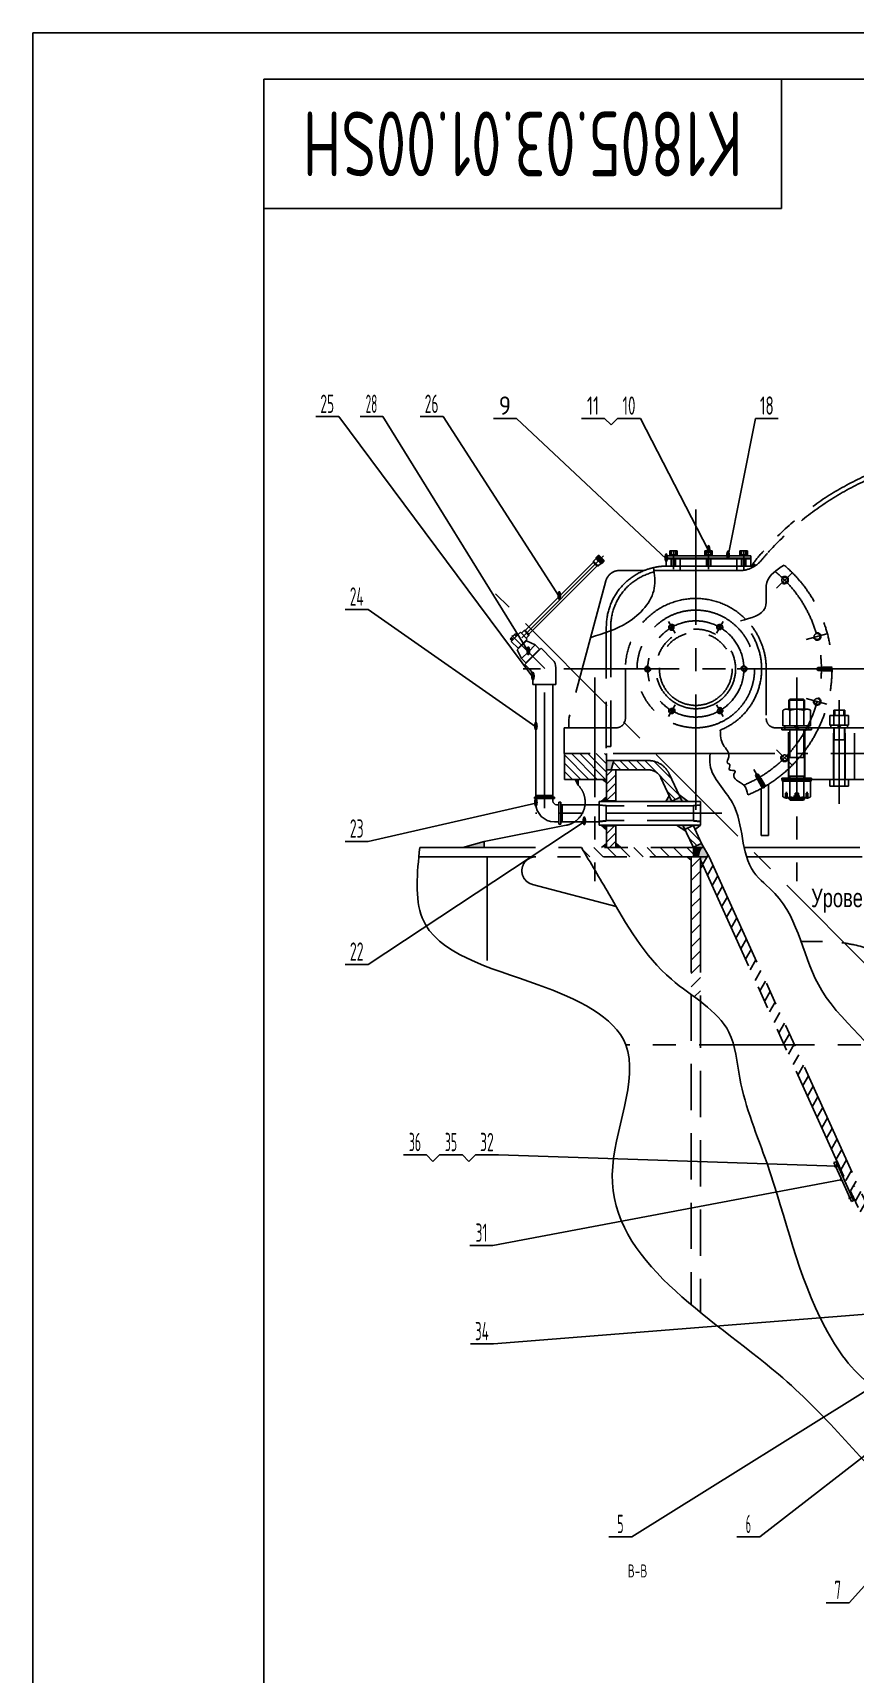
# Model space of a CAD drawing. Header units: millimetres. Extents: x 0 to 10500, y -559 to 7154.
# Drawn here: x 0 to 2224, y 2718 to 7154 of the extents above; entities that cross this region are included whole.
import ezdxf
from ezdxf.enums import TextEntityAlignment as Align

# ---------------------------------------------------------------- set-up
doc = ezdxf.new("R2010")
doc.units = ezdxf.units.MM
doc.header["$LTSCALE"] = 250
for name, pattern in [('F', [0.75, 0.5, -0.25]), ('G', [2, 1.25, -0.25, 0.25, -0.25]), ('K', [2.5, 1.25, -0.25, 0.25, -0.25, 0.25, -0.25])]:
    doc.linetypes.add(name, pattern=pattern)
for name, color, linetype in [('01', 7, 'Continuous'), ('02', 1, 'Continuous'), ('04', 2, 'F'), ('05', 142, 'G'), ('07', 6, 'K'), ('11', 3, 'Continuous')]:
    doc.layers.add(name, color=color, linetype=linetype)
doc.styles.get("Standard").update_dxf_attribs({"font": 'isocp', "width": 0.707, "bigfont": 'intecad.shx'})
pattern_1 = [(135, (-677.097, 1255.555), (-11.22532, -11.22532), [])]

# ---------------------------------------------------------------- blocks, each defined once
blk = doc.blocks.new('*U10')
at = {"layer": '01'}
for p, q in [((-9.2, 3.1), (-9.2, 0)), ((0, 3.1), (-9.2, 3.1)), ((-9.2, 0), (0, 0)), ((0, 0), (-1.8, 3.1)), ((0, 3.1), (1.8, 0)), ((0, 3.1), (9.2, 3.1)), ((9.2, 0), (0, 0)), ((9.2, 3.1), (9.2, 0))]:
    blk.add_line(p, q, dxfattribs=at)
at = {"layer": '05'}
blk.add_line((0, 5.2), (0, -2.1), dxfattribs=at)
blk = doc.blocks.new('*U9')
at = {"layer": '01'}
for p, q in [((-10.8, 0), (-10.8, 10)), ((-10.8, 10), (0, 10)), ((-10.8, 6), (0, 6)), ((0, 10), (0, 0)), ((0, -10), (0, 0)), ((-10.8, 0), (-10.8, -10)), ((-10.8, -6), (0, -6)), ((-10.8, -10), (0, -10))]:
    blk.add_line(p, q, dxfattribs=at)
at = {"layer": '05'}
blk.add_line((-11.9, 0), (1.1, 0), dxfattribs=at)
blk = doc.blocks.new('*U26', base_point=(251.96, 168.31))
at = {"layer": '01'}
for p, q in [((251.96, 168.31), (251.96, 182.31)), ((195.96, 168.31), (251.96, 168.31))]:
    blk.add_line(p, q, dxfattribs=at)
blk = doc.blocks.new('*U27')
at = {"layer": '04'}
blk.add_blockref('*U26', (0, 0), dxfattribs=at)
blk = doc.blocks.new('*U28')
at = {"layer": '01'}
for points in [[(415, 292), (25, 292)], [(25, 292), (25, 5)]]:
    blk.add_lwpolyline(points, dxfattribs=at)
at = {"layer": '02'}
for points in [[(420, 297), (0, 297)], [(0, 297), (0, 0)]]:
    blk.add_lwpolyline(points, dxfattribs=at)

msp = doc.modelspace()

# ---------------------------------------------------------------- hatches: boundary and pattern name
at = {"layer": '01'}
h = msp.add_hatch(color=256, dxfattribs=at)
h.paths.add_polyline_path([(2218.42, 4008.61), (2215.69, 4007.37), (2220.02, 3997.81), (2222.75, 3999.05)])
h.paths.add_polyline_path([(2212.02, 4022.73), (2209.28, 4021.49), (2215.69, 4007.37), (2218.42, 4008.61)])
h.paths.add_polyline_path([(2179.59, 4094.22), (2176.86, 4092.98), (2183.26, 4078.86), (2186, 4080.1)])
h.paths.add_polyline_path([(2176.86, 4092.98), (2179.59, 4094.22), (2175.26, 4103.78), (2172.53, 4102.54)])
at = {"layer": '02'}
h = msp.add_hatch(dxfattribs=at)
h.set_pattern_fill('LINE', color=256, scale=5, angle=135, style=0)
h.set_pattern_definition(pattern_1)
h.paths.add_polyline_path([(1437.78, 5205.83), (1437.78, 5135.83), (1520.28, 5135.83), (1520.28, 5142.9), (1520.28, 5205.83), (1504.18, 5205.83)])
h.paths.add_polyline_path([(1520.28, 5135.83), (1551.78, 5135.83), (1551.78, 5205.83), (1520.28, 5205.83)])
h = msp.add_hatch(dxfattribs=at)
h.set_pattern_fill('LINE', color=256, scale=5, angle=45, style=0)
h.set_pattern_definition([(45, (-677.097, 1255.555), (-11.22532, 11.22532), [])])
h.paths.add_polyline_path([(1551.78, 5078.33), (1576.78, 5078.33), (1576.78, 5161.83), (1551.78, 5161.83)])
h.paths.add_polyline_path([(1576.78, 5010.33), (1551.78, 5010.33), (1551.78, 4951.83), (1576.78, 4951.83)])
h = msp.add_hatch(dxfattribs=at)
h.set_pattern_fill('LINE', color=256, scale=5, angle=135, style=0)
h.set_pattern_definition(pattern_1)
h.paths.add_polyline_path([(1664.57, 5186.83), (1571.48, 5186.83), (1564.78, 5161.83), (1664.57, 5161.83, -0.2914734), (1699.01, 5139.89), (1728.22, 5077.24), (1750.88, 5087.8), (1721.67, 5150.46, 0.2914734)])
h.paths.add_polyline_path([(1786.4, 4952.48), (1809.06, 4963.04), (1786.5, 5011.43), (1763.84, 5000.86)])
h = msp.add_hatch(dxfattribs=at)
h.set_pattern_fill('LINE', color=256, scale=8, angle=135, style=0)
h.set_pattern_definition([(135, (-677.097, 1255.555), (-17.96051, -17.96051), [])])
h.paths.add_polyline_path([(1786.88, 4926.83), (1786.88, 4951.46), (1786.7, 4951.83), (1520.28, 4951.83), (1520.28, 4926.83)])
edge = h.paths.add_edge_path()
edge.add_spline(control_points=[(1483.94, 4951.83), (1488.89, 4943.5), (1493.85, 4935.17), (1498.81, 4926.83)], knot_values=[0, 0, 0, 0, 29.1197255, 29.1197255, 29.1197255, 29.1197255], degree=3, periodic=0)
edge.add_line((1498.81, 4926.83), (1520.28, 4926.83))
edge.add_line((1520.28, 4926.83), (1520.28, 4951.83))
edge.add_line((1520.28, 4951.83), (1483.94, 4951.83))
h = msp.add_hatch(dxfattribs=at)
h.set_pattern_fill('LINE', color=256, scale=8, angle=45, style=0)
h.set_pattern_definition([(45, (-677.097, 1255.555), (-17.96051, 17.96051), [])])
edge = h.paths.add_edge_path()
edge.add_spline(control_points=[(1780.88, 4554.31), (1789.3, 4548.12), (1797.69, 4541.93), (1805.88, 4535.65)], knot_values=[496.8560039, 496.8560039, 496.8560039, 496.8560039, 526.8913243, 526.8913243, 526.8913243, 526.8913243], degree=3, periodic=0)
edge.add_line((1805.88, 4535.65), (1805.88, 4926.83))
edge.add_line((1805.88, 4926.83), (1780.88, 4926.83))
edge.add_line((1780.88, 4926.83), (1780.88, 4554.31))
at = {"layer": '02', "linetype": 'Continuous'}
h = msp.add_hatch(dxfattribs=at)
h.set_pattern_fill('LINE', color=1, scale=8, angle=60, style=0)
h.set_pattern_definition([(60, (-677.097, 1255.555), (-21.99705, 12.7), [])])
h.paths.add_polyline_path([(2254.82, 3988.88), (2059.83, 4418.83), (2032.38, 4418.83), (2232.05, 3978.56, 0.0920644), (2454.84, 3659.36), (2471.59, 3677.95, -0.0917944)])
edge = h.paths.add_edge_path()
edge.add_line((2542.18, 3614.37), (2525.43, 3595.78))
edge.add_arc((3202.88, 4418.83), 1066, 230.54259, 242.54308)
edge.add_spline(control_points=[(2711.37, 3472.91), (2716.25, 3479.56), (2720.73, 3486.67), (2724.78, 3494.11)], knot_values=[2154.8980715, 2154.8980715, 2154.8980715, 2154.8980715, 2178.9295232, 2178.9295232, 2178.9295232, 2178.9295232], degree=3, periodic=0)
edge.add_arc((3202.88, 4418.83), 1041, 230.60397, 242.6601, ccw=False)
h.paths.add_polyline_path([(1829.41, 4926.93), (1815.38, 4951.83), (1806.08, 4951.83), (1799.38, 4926.83), (1805.88, 4926.83), (1805.88, 4894.85), (1813.31, 4901.9), (2032.38, 4418.83), (2059.83, 4418.83)])
at = {"layer": '07', "linetype": 'K'}
for points in [[(1948.17, 5719.59), (1945.09, 5712.33), (1952.88, 5712.33, 0.0094575), (1955.28, 5713.93)], [(1475.28, 5135.83), (1467.07, 5135.83), (1475.28, 5119.83)], [(1551.78, 5089.79), (1536.39, 5076.33), (1551.78, 5076.33)], [(1551.78, 4998.88), (1536.39, 5012.33), (1551.78, 5012.33)], [(1221.28, 4951.83), (1221.28, 4967.83), (1163.16, 4951.83)], [(1806.08, 4951.83), (1786.88, 4951.83), (1786.88, 4926.83), (1799.38, 4926.83)], [(1806.08, 4951.83), (1786.88, 4951.83), (1786.88, 4926.83), (1799.38, 4926.83)]]:
    msp.add_hatch(color=6, dxfattribs=at).paths.add_polyline_path(points)
h = msp.add_hatch(color=6, dxfattribs=at)
h.paths.add_polyline_path([(1551.78, 5186.83), (1551.78, 5161.83), (1564.78, 5161.83), (1571.48, 5186.83)])
h.paths.add_polyline_path([(1551.78, 5127.4), (1551.78, 5135.83), (1540.52, 5135.83)])
h = msp.add_hatch(color=6, dxfattribs=at)
h.paths.add_polyline_path([(1728.65, 5076.33), (1721.47, 5091.72), (1712.58, 5076.33)])
h.paths.add_polyline_path([(1750.88, 5087.8), (1728.22, 5077.24), (1728.65, 5076.33), (1756.23, 5076.33)])
h.paths.add_polyline_path([(1756.23, 5076.33), (1772.59, 5076.33), (1747.37, 5095.34)])
h.paths.add_polyline_path([(1758.49, 5012.33), (1763.84, 5000.86), (1786.5, 5011.43), (1786.08, 5012.33)])
h.paths.add_polyline_path([(1766.07, 4996.08), (1758.49, 5012.33), (1741.29, 5012.33)])
h.paths.add_polyline_path([(1791.74, 5000.19), (1806.08, 5012.33), (1786.08, 5012.33)])
h = msp.add_hatch(color=6, dxfattribs=at)
h.paths.add_polyline_path([(1551.78, 4962.94), (1537.83, 4951.83), (1551.78, 4951.83)])
h.paths.add_polyline_path([(1576.78, 4963.6), (1576.78, 4951.83), (1590.5, 4951.83)])
h = msp.add_hatch(color=6, dxfattribs=at)
h.paths.add_polyline_path([(1815.38, 4951.83), (1806.08, 4951.83), (1799.38, 4926.83), (1829.2, 4926.83), (1829.41, 4926.93)])
h.paths.add_polyline_path([(1829.2, 4926.83), (1805.88, 4926.83), (1805.88, 4894.85), (1813.31, 4901.9), (1806.64, 4916.6)])
h.paths.add_polyline_path([(1780.88, 4926.83), (1769.93, 4926.83), (1780.88, 4917.19)])
h.paths.add_polyline_path([(1809.06, 4963.04), (1786.4, 4952.48), (1786.7, 4951.83), (1815.38, 4951.83)])

# ---------------------------------------------------------------- linework, layer by layer
at = {"layer": '01'}
for p, q in [((1516.5, 5722.74), (1331.65, 5537.89)), ((1523.35, 5732.42), (1516.49, 5725.56)), ((1516.49, 5725.56), (1522.85, 5719.19)), ((1516.49, 5725.56), (1516.5, 5722.74)), ((1516.5, 5722.74), (1521.45, 5717.79)), ((1523.35, 5735.25), (1531.13, 5727.47)), ((1538.9, 5719.69), (1531.13, 5727.47)), ((1713.28, 5732.33), (1713.28, 5739.83)), ((1942.28, 5732.33), (1942.28, 5739.83)), ((1526.4, 5712.84), (1341.55, 5528)), ((1526.4, 5712.84), (1521.45, 5717.79)), ((1529.22, 5712.83), (1522.85, 5719.19)), ((1529.22, 5712.83), (1526.4, 5712.84)), ((1536.08, 5719.69), (1529.22, 5712.83)), ((1298.39, 5522.72), (1291.38, 5515.7)), ((1291.38, 5515.7), (1296.17, 5510.9)), ((1294.15, 5518.47), (1298.95, 5513.68)), ((1296.17, 5510.9), (1303.19, 5517.92)), ((1298.39, 5522.72), (1305.41, 5529.73)), ((1302.64, 5526.96), (1307.44, 5522.16)), ((1310.21, 5524.94), (1303.19, 5517.92)), ((1305.41, 5529.73), (1310.21, 5524.94)), ((1328.83, 5537.9), (1321.58, 5530.65)), ((1328.83, 5537.9), (1335.2, 5531.54)), ((1328.83, 5537.9), (1331.65, 5537.89)), ((1331.65, 5537.89), (1336.6, 5532.94)), ((1341.56, 5525.17), (1334.31, 5517.92)), ((1341.56, 5525.17), (1335.2, 5531.54)), ((1358.83, 5499.32), (1335.5, 5510.63)), ((1341.55, 5528), (1336.6, 5532.94)), ((1341.56, 5525.17), (1341.55, 5528)), ((1321.8, 5462.28), (1310.48, 5485.61)), ((1340.31, 5480.8), (1321.8, 5462.28)), ((1340.31, 5480.8), (1321.8, 5462.28)), ((1321.8, 5462.28), (1333.46, 5450.62)), ((1333.46, 5450.62), (1351.98, 5469.13)), ((1340.31, 5480.8), (1358.83, 5499.32)), ((1340.31, 5480.8), (1358.83, 5499.32)), ((1370.49, 5487.65), (1351.98, 5469.13)), ((1358.83, 5499.32), (1370.49, 5487.65)), ((1360.72, 5392.33), (1360.72, 5088.01)), ((1360.72, 5392.33), (1406.84, 5392.33)), ((1406.84, 5392.33), (1406.84, 5088.01)), ((1383.78, 5088.01), (1356.77, 5088.01)), ((1356.77, 5088.01), (1356.77, 5084)), ((1356.77, 5084), (1383.78, 5084)), ((1360.72, 5092.33), (1406.84, 5092.33)), ((1360.72, 5084), (1360.72, 5071.27)), ((1383.78, 5088.01), (1410.79, 5088.01)), ((1410.79, 5084), (1383.78, 5084)), ((1406.84, 5084), (1406.84, 5077.39)), ((1410.79, 5088.01), (1410.79, 5084)), ((1422.69, 5067.39), (1416.84, 5067.39)), ((1422.69, 5044.33), (1422.69, 5074.16)), ((1422.69, 5074.16), (1427.85, 5074.16)), ((1427.85, 5074.16), (1427.85, 5044.33)), ((1531.78, 5067.39), (1427.85, 5067.39)), ((1431.78, 5067.39), (1431.78, 5021.27)), ((1531.78, 5067.39), (1531.78, 5021.27)), ((1422.69, 5021.27), (1410.72, 5021.27)), ((1422.69, 5044.33), (1422.69, 5014.51)), ((1422.69, 5014.51), (1427.85, 5014.51)), ((1427.85, 5014.51), (1427.85, 5044.33)), ((1531.78, 5021.27), (1427.85, 5021.27)), ((2172.53, 4102.54), (2175.26, 4103.78)), ((2175.26, 4103.78), (2186, 4080.1)), ((2222.75, 3999.05), (2212.02, 4022.73)), ((2220.02, 3997.81), (2222.75, 3999.05))]:
    msp.add_line(p, q, dxfattribs=at)
at = {"layer": '01', "color": 7, "linetype": 'Continuous'}
for p, q in [((1529.01, 5740.9), (1523.35, 5735.25)), ((1523.35, 5735.25), (1523.35, 5732.42)), ((1523.35, 5732.42), (1529.71, 5726.05)), ((1530.07, 5739.84), (1524.41, 5734.18)), ((1531.13, 5738.78), (1525.47, 5733.12)), ((1532.19, 5737.72), (1526.53, 5732.06)), ((1533.25, 5736.66), (1527.59, 5731)), ((1534.31, 5735.6), (1528.65, 5729.94)), ((1531.83, 5740.9), (1529.01, 5740.9)), ((1529.01, 5740.9), (1536.78, 5733.12)), ((1535.37, 5734.54), (1529.71, 5728.88)), ((1536.08, 5719.69), (1529.71, 5726.05)), ((1536.43, 5733.48), (1530.77, 5727.82)), ((1537.14, 5732.77), (1531.48, 5727.11)), ((1531.83, 5740.9), (1538.2, 5734.54)), ((1538.2, 5731.71), (1532.54, 5726.05)), ((1539.26, 5730.65), (1533.6, 5724.99)), ((1540.32, 5729.59), (1534.66, 5723.93)), ((1541.38, 5728.53), (1535.72, 5722.87)), ((1544.56, 5725.35), (1536.78, 5733.12)), ((1542.44, 5727.47), (1536.78, 5721.81)), ((1543.5, 5726.41), (1537.84, 5720.75)), ((1544.56, 5728.17), (1538.2, 5734.54)), ((1544.56, 5725.35), (1538.9, 5719.69)), ((1544.56, 5728.17), (1544.56, 5725.35)), ((1713.28, 5739.83), (1942.28, 5739.83)), ((1713.28, 5733.83), (1942.28, 5733.83)), ((1713.28, 5732.33), (1942.28, 5732.33)), ((1538.9, 5719.69), (1536.08, 5719.69)), ((1318.75, 5533.47), (1294, 5508.73)), ((1294, 5508.73), (1312.38, 5490.34)), ((1335.5, 5510.63), (1310.48, 5485.61)), ((1337.13, 5515.09), (1312.38, 5490.34)), ((1318.75, 5533.47), (1337.13, 5515.09)), ((1327.23, 5505.19), (1328.65, 5503.78)), ((1315.92, 5493.88), (1317.33, 5492.46)), ((1374.64, 5490.31), (1330.8, 5446.47)), ((1374.64, 5490.31), (1405.99, 5458.96)), ((1330.8, 5446.47), (1343.99, 5433.28)), ((1352.78, 5392.33), (1352.78, 5412.07)), ((1414.78, 5392.33), (1414.78, 5437.75)), ((1383.78, 5392.33), (1352.78, 5392.33)), ((1383.78, 5392.33), (1414.78, 5392.33)), ((1550.78, 5065.33), (1531.78, 5067.39)), ((1550.78, 5023.33), (1550.78, 5065.33)), ((1550.78, 5065.33), (1550.78, 5023.33)), ((1550.78, 5023.33), (1531.78, 5021.27)), ((2167.06, 4100.06), (2172.53, 4102.54)), ((2190.81, 4047.7), (2167.06, 4100.06)), ((2196.27, 4050.18), (2172.53, 4102.54)), ((2190.81, 4047.7), (2214.56, 3995.33)), ((2196.27, 4050.18), (2220.02, 3997.81)), ((2214.56, 3995.33), (2220.02, 3997.81))]:
    msp.add_line(p, q, dxfattribs=at)
for centre in [(1384.78, 5437.75), (1322.78, 5412.07)]:
    msp.add_arc(centre, 30, 0, 45, dxfattribs=at)
at = {"layer": '01'}
for centre, radius in [((1410.72, 5071.27), 50), ((1416.84, 5077.39), 10)]:
    msp.add_arc(centre, radius, 180, 270, dxfattribs=at)
at = {"layer": '02'}
for p, q in [((827.38, 6116.27), (765.38, 6116.27)), ((1352.78, 5412.07), (827.38, 6116.27)), ((947.04, 6116.27), (885.04, 6116.27)), ((1340.31, 5480.8), (947.04, 6116.27)), ((1109.66, 6116.27), (1047.66, 6116.27)), ((1424.08, 5630.32), (1109.66, 6116.27)), ((1307.95, 6111.43), (1245.95, 6111.43)), ((1713.28, 5732.33), (1307.95, 6111.43)), ((1546.3, 6111.43), (1484.3, 6111.43)), ((1563.98, 6093.75), (1546.3, 6111.43)), ((1581.66, 6111.43), (1563.98, 6093.75)), ((1643.66, 6111.43), (1581.66, 6111.43)), ((1827.78, 5754.78), (1643.66, 6111.43)), ((1880.42, 5739.83), (1954.46, 6111.43)), ((1954.46, 6111.43), (2016.46, 6111.43)), ((907.1, 5595.34), (845.1, 5595.34)), ((1360.72, 5277.59), (907.1, 5595.34)), ((1737.34, 5531.22), (1719.19, 5562.65)), ((1849.22, 5531.22), (1867.36, 5562.65)), ((1681.4, 5434.33), (1645.11, 5434.33)), ((1905.15, 5434.33), (1941.44, 5434.33)), ((1737.34, 5337.45), (1719.19, 5306.02)), ((1849.22, 5337.45), (1867.36, 5306.02)), ((1360.72, 5071.27), (907.1, 4968.41)), ((1491.67, 5021.27), (907.1, 4635.8)), ((907.1, 4968.41), (845.1, 4968.41)), ((907.1, 4635.8), (845.1, 4635.8)), ((1064.64, 4120.99), (1002.64, 4120.99)), ((1082.32, 4103.31), (1064.64, 4120.99)), ((1100, 4120.99), (1082.32, 4103.31)), ((1162, 4120.99), (1100, 4120.99)), ((1179.68, 4103.31), (1162, 4120.99)), ((1197.35, 4120.99), (1179.68, 4103.31)), ((1259.35, 4120.99), (1197.35, 4120.99)), ((2174.44, 4090.11), (1259.35, 4120.99)), ((2185.78, 4054.05), (1244.46, 3876.13)), ((1244.46, 3876.13), (1182.46, 3876.13)), ((2382.97, 3700.4), (1245.79, 3610.01)), ((1245.79, 3610.01), (1183.79, 3610.01)), ((2429.62, 3593.87), (1620.28, 3088.8)), ((2480.34, 3487.32), (1966.5, 3088.8)), ((2618.29, 3368.19), (2208.25, 2910.57)), ((1620.28, 3088.8), (1558.28, 3088.8)), ((1966.5, 3088.8), (1904.5, 3088.8)), ((2208.25, 2910.57), (2146.25, 2910.57))]:
    msp.add_line(p, q, dxfattribs=at)
at = {"layer": '02', "color": 1, "linetype": 'Continuous'}
for p, q in [((1550.78, 5064.33), (1531.78, 5066.09)), ((1550.78, 5024.33), (1531.78, 5022.58))]:
    msp.add_line(p, q, dxfattribs=at)
for centre, radius, start, end in [((2033.52, 5674.57), 10, 225, 135.84324), ((1728.28, 5546.92), 8, 28.23677, 300), ((1858.28, 5546.92), 8, 328.23677, 240), ((2121.45, 5522.27), 10, 195, 105.84324), ((1663.28, 5434.33), 8, 88.23677, 0), ((1923.28, 5434.33), 8, 268.23677, 180), ((1728.28, 5321.75), 8, 148.23677, 60), ((1858.28, 5321.75), 8, 208.23677, 120), ((2121.45, 5346.4), 10, 165, 75.84324), ((2033.52, 5194.09), 10, 135, 45.84324)]:
    msp.add_arc(centre, radius, start, end, dxfattribs=at)
at = {"layer": '02'}
for points in [[(1509.06, 5519.71), (1608.96, 5560.18), (1681, 5652.65), (1679.2, 5708.31)], [(2032.08, 5714.99), (1985.53, 5668.25), (1980.5, 5599.51), (1914.59, 5564.59)], [(1859.51, 5269.11), (1867.76, 5228.32), (1882.17, 5196.42), (1879.08, 5179.96), (1885.26, 5175.84), (1884.23, 5161.95), (1899.67, 5158.35), (1896.59, 5150.12), (1923, 5120.32), (1933.98, 5093.75)], [(1483.94, 4951.83), (1557.89, 4826.54), (1727.35, 4595.59), (1882.98, 4452.29), (1912.25, 4328.42), (1986.06, 4097.76), (2142.98, 3654.43), (2269.73, 3497.6), (2435.71, 3434.27), (2526.24, 3425.22), (2668.08, 3434.27), (2746.54, 3551.89), (2740.51, 3690.62), (2532.28, 3943.95), (2339.14, 4103.79), (2333.1, 4284.74), (2133.93, 4565.22), (2007.18, 4827.6), (1949.83, 4885.48), (1892.49, 5072.46), (1832.13, 5175), (1832.13, 5205.83)], [(1046.75, 4951.83), (1053.18, 4761.72), (1366.84, 4580.61), (1603.82, 4418.83), (1567.28, 4066.89), (2016.92, 3528.27), (2351.85, 3182.76), (3075.73, 2767.06), (3729.39, 3539.07), (4048.12, 3841.39), (4092.13, 4183.57), (4545.18, 4483.09), (4719.43, 4636.34), (4705.49, 4761.72), (4734.48, 5047.06)]]:
    msp.add_spline(points, degree=3, dxfattribs=at)
at = {"layer": '04', "color": 2, "linetype": 'F'}
for p, q in [((1726.78, 5732.33), (1726.78, 5712.33)), ((1727.78, 5732.33), (1727.78, 5712.33)), ((1737.78, 5732.33), (1737.78, 5712.33)), ((1738.78, 5732.33), (1738.78, 5712.33)), ((1751.28, 5732.33), (1751.28, 5700.33)), ((1821.78, 5732.33), (1821.78, 5712.33)), ((1822.78, 5732.33), (1822.78, 5712.33)), ((1832.78, 5732.33), (1832.78, 5712.33)), ((1833.78, 5732.33), (1833.78, 5712.33)), ((1904.28, 5732.33), (1904.28, 5700.33)), ((1916.78, 5732.33), (1916.78, 5712.33)), ((1917.78, 5732.33), (1917.78, 5712.33)), ((1927.78, 5732.33), (1927.78, 5712.33)), ((1928.78, 5732.33), (1928.78, 5712.33)), ((1551.28, 5533.14), (1551.28, 5205.83)), ((1563.28, 5224.33), (1563.28, 5537.59)), ((1983.78, 5434.33), (1983.78, 5300.33)), ((2123.78, 5438.33), (2121.05, 5434.33)), ((2123.78, 5430.33), (2121.05, 5434.33)), ((2161.76, 5438.33), (2123.78, 5438.33)), ((2123.78, 5438.33), (2123.78, 5430.33)), ((2161.76, 5430.33), (2123.78, 5430.33)), ((2136.78, 5429.33), (2136.78, 5439.33)), ((2161.74, 5439.33), (2136.78, 5439.33)), ((2161.74, 5429.33), (2136.78, 5429.33)), ((2095.84, 5325.58), (2038.22, 5325.58)), ((2048.28, 5353.14), (2045.28, 5350.14)), ((2045.28, 5350.14), (2087.28, 5350.14)), ((2045.28, 5325.58), (2045.28, 5350.14)), ((2046.9, 5325.58), (2046.9, 5351.76)), ((2084.28, 5353.14), (2048.28, 5353.14)), ((2085.65, 5325.58), (2085.65, 5351.76)), ((2087.28, 5325.58), (2087.28, 5350.14)), ((2028.78, 5322.35), (2028.78, 5280.58)), ((2103.78, 5280.58), (2028.78, 5280.58)), ((2034.53, 5280.58), (2066.28, 5280.58)), ((2034.53, 5275.08), (2034.53, 5280.58)), ((2034.53, 5280.58), (2034.53, 5271.99)), ((2047.53, 5322.35), (2047.53, 5280.58)), ((2063.39, 5275.08), (2060.22, 5280.58)), ((2066.28, 5267.99), (2066.28, 5282.68)), ((2066.28, 5282.68), (2066.28, 5267.99)), ((2066.28, 5280.58), (2069.45, 5275.08)), ((2098.03, 5280.58), (2066.28, 5280.58)), ((2085.03, 5322.35), (2085.03, 5280.58)), ((2098.03, 5275.08), (2098.03, 5280.58)), ((2098.03, 5280.58), (2098.03, 5272.4)), ((2103.78, 5322.35), (2103.78, 5280.58)), ((2026.28, 5270.08), (2026.28, 5275.08)), ((2034.53, 5270.08), (2026.28, 5270.08)), ((2034.53, 5270.08), (2034.53, 5275.08)), ((2066.28, 5270.08), (2034.53, 5270.08)), ((2044.28, 5138.83), (2044.28, 5270.08)), ((2045.28, 5138.83), (2045.28, 5270.08)), ((2047.28, 5195.14), (2047.28, 5270.08)), ((2066.28, 5270.08), (2063.39, 5275.08)), ((2066.28, 5270.08), (2098.03, 5270.08)), ((2069.45, 5275.08), (2072.34, 5270.08)), ((2085.28, 5195.14), (2085.28, 5270.08)), ((2087.28, 5138.83), (2087.28, 5270.08)), ((2088.28, 5138.83), (2088.28, 5270.08)), ((2098.03, 5270.08), (2098.03, 5275.08)), ((2098.03, 5270.08), (2106.28, 5270.08)), ((2106.28, 5270.08), (2106.28, 5275.08)), ((2165.28, 5135.83), (2165.28, 5275.33)), ((2166.28, 5242.83), (2166.28, 5135.83)), ((2166.28, 5242.83), (2181.28, 5242.83)), ((2196.28, 5242.83), (2181.28, 5242.83)), ((2196.28, 5242.83), (2196.28, 5135.83)), ((2197.28, 5135.83), (2197.28, 5275.33)), ((2222.28, 5135.83), (2222.28, 5275.33)), ((1563.28, 5224.33), (1551.28, 5224.33)), ((2045.28, 5195.14), (2066.28, 5195.14)), ((2087.28, 5195.14), (2066.28, 5195.14)), ((1955.06, 5146.11), (1957.16, 5150.47)), ((1955.06, 5146.11), (1961.99, 5150.11)), ((1974.05, 5113.22), (1955.06, 5146.11)), ((1961.99, 5150.11), (1957.16, 5150.47)), ((1980.98, 5117.22), (1961.99, 5150.11)), ((1960.7, 5134.35), (1969.36, 5139.35)), ((1973.18, 5112.73), (1960.7, 5134.35)), ((1981.84, 5117.73), (1969.36, 5139.35)), ((2066.28, 5138.83), (2026.28, 5138.83)), ((2026.28, 5135.83), (2026.28, 5138.83)), ((2027.28, 5135.83), (2027.28, 5138.83)), ((2045.28, 5144.89), (2066.28, 5144.89)), ((2047.28, 5138.83), (2047.28, 5144.89)), ((2087.28, 5144.89), (2066.28, 5144.89)), ((2066.28, 5138.83), (2106.28, 5138.83)), ((2085.28, 5138.83), (2085.28, 5144.89)), ((2105.28, 5135.83), (2105.28, 5138.83)), ((2106.28, 5135.83), (2106.28, 5138.83)), ((1787.08, 5064.33), (1550.78, 5064.33)), ((1787.08, 5065.33), (1806.08, 5067.39)), ((1787.08, 5064.33), (1806.08, 5066.09)), ((1787.08, 5024.33), (1550.78, 5024.33)), ((1787.08, 5024.33), (1806.08, 5022.58)), ((1787.08, 5023.33), (1806.08, 5021.27)), ((1741.29, 5012.33), (1766.07, 4996.08)), ((1786.5, 5011.43), (1763.84, 5000.86)), ((1791.74, 5000.19), (1806.08, 5012.33)), ((1780.88, 4554.31), (1780.88, 3716)), ((1805.88, 4535.65), (1805.88, 3695.34))]:
    msp.add_line(p, q, dxfattribs=at)
at = {"layer": '04'}
for p, q in [((2008.78, 5275.33), (2125.71, 5275.33)), ((2166.28, 5242.83), (2166.28, 5275.33)), ((2167.12, 5242.83), (2167.12, 5275.33)), ((2195.43, 5242.83), (2195.43, 5275.33)), ((2196.28, 5242.83), (2196.28, 5275.33)), ((1882.16, 5205.83), (2082.38, 5205.83)), ((1787.08, 5023.33), (1787.08, 5065.33))]:
    msp.add_line(p, q, dxfattribs=at)
at = {"layer": '04', "color": 2, "linetype": 'F'}
for centre, radius, start, end in [((1793.28, 5434.33), 190.5, 0, 44.70836), ((2038.15, 5310.37), 15.21, 51.94439, 128.05561), ((2066.28, 5269.6), 55.98, 70.43279, 109.56721), ((2094.4, 5310.37), 15.21, 51.94439, 128.05561), ((2008.78, 5300.33), 25, 180, 270)]:
    msp.add_arc(centre, radius, start, end, dxfattribs=at)
at = {"layer": '05'}
for p, q in [((1793.28, 5865.75), (1793.28, 5001.9)), ((1732.78, 5744.73), (1732.78, 5704.38)), ((1827.78, 5744.73), (1827.78, 5704.38)), ((1922.78, 5744.73), (1922.78, 5704.38)), ((2011.89, 5652.94), (2052.62, 5693.67)), ((3674.57, 3214.48), (1251.93, 5637.12)), ((1296.02, 5525.09), (1352.72, 5468.39)), ((2091.9, 5514.35), (2147.54, 5529.26)), ((2248.66, 5434.33), (1326.1, 5434.33)), ((2107.52, 5434.33), (2165.14, 5434.33)), ((1520.28, 5410.93), (1520.28, 4860.86)), ((2066.28, 5410.93), (2066.28, 4860.86)), ((2066.28, 5278.59), (2066.28, 5331.12)), ((2091.9, 5354.32), (2147.54, 5339.41)), ((2181.28, 5069.46), (2181.28, 5349.59)), ((2011.89, 5215.72), (2052.62, 5174.99)), ((1950.4, 5162.19), (1979.21, 5112.29)), ((1520.28, 5142.9), (1520.28, 5087.39)), ((2066.28, 5142.9), (2066.28, 5087.39)), ((4614.67, 4418.83), (1603.82, 4418.83)), ((2181.72, 4095.18), (2167.76, 4088.85)), ((2220.55, 4009.58), (2206.58, 4003.24))]:
    msp.add_line(p, q, dxfattribs=at)
at = {"layer": '05', "color": 4, "linetype": 'G'}
for p, q in [((1543.31, 5739.65), (1296.69, 5493.03)), ((1352.72, 5468.39), (1385.34, 5435.77))]:
    msp.add_line(p, q, dxfattribs=at)
at = {"layer": '05', "color": 142, "linetype": 'G'}
for p, q in [((1383.78, 5370.86), (1383.78, 5021.27)), ((1863.4, 5044.33), (1359.4, 5044.33))]:
    msp.add_line(p, q, dxfattribs=at)
at = {"layer": '05'}
msp.add_circle((1793.28, 5434.33), 130, dxfattribs=at)
at = {"layer": '05', "color": 142, "linetype": 'G'}
msp.add_arc((1793.28, 5434.33), 339.75, 292.44685, 50.87122, dxfattribs=at)
at = {"layer": '07', "color": 6, "linetype": 'K'}
for p, q in [((1713.28, 5712.33), (1713.28, 5732.33)), ((1942.28, 5712.33), (1942.28, 5732.33)), ((1653.7, 5700.33), (1586.62, 5700.33)), ((1911.9, 5700.33), (1680.22, 5700.33)), ((1952.88, 5712.33), (1715.28, 5712.33)), ((1948.17, 5719.59), (1945.09, 5712.33)), ((1955.28, 5713.93), (1948.17, 5719.59)), ((1549.91, 5672.17), (1450.28, 5300.33)), ((1551.28, 5548.33), (1551.28, 5533.14)), ((1563.28, 5537.59), (1563.28, 5548.33)), ((1602.78, 5434.33), (1602.78, 5300.33)), ((2084.28, 5353.14), (2087.28, 5350.14)), ((1450.28, 5275.33), (1450.28, 5299.64)), ((1450.28, 5275.33), (1450.28, 5299.64)), ((2181.28, 5308.43), (2155.85, 5308.43)), ((2155.85, 5308.43), (2155.85, 5282.83)), ((2155.85, 5282.83), (2181.28, 5282.83)), ((2158.53, 5282.83), (2158.53, 5275.33)), ((2181.28, 5282.83), (2158.53, 5282.83)), ((2166.28, 5308.43), (2166.28, 5322.83)), ((2166.28, 5322.83), (2181.28, 5322.83)), ((2166.28, 5308.43), (2166.28, 5282.83)), ((2169.28, 5322.83), (2169.28, 5308.43)), ((2181.28, 5275.33), (2176.95, 5282.83)), ((2196.28, 5322.83), (2181.28, 5322.83)), ((2181.28, 5309.48), (2181.28, 5281.78)), ((2181.28, 5308.43), (2206.7, 5308.43)), ((2181.28, 5284.93), (2181.28, 5273.24)), ((2181.28, 5282.83), (2185.61, 5275.33)), ((2181.28, 5282.83), (2204.03, 5282.83)), ((2206.7, 5282.83), (2181.28, 5282.83)), ((2193.28, 5322.83), (2193.28, 5308.43)), ((2196.28, 5308.43), (2196.28, 5322.83)), ((2196.28, 5308.43), (2196.28, 5282.83)), ((2204.03, 5282.83), (2204.03, 5275.33)), ((2206.7, 5308.43), (2206.7, 5282.83)), ((1437.28, 5275.33), (1437.28, 5205.83)), ((1460.85, 5275.33), (1437.28, 5275.33)), ((1460.85, 5275.33), (1577.78, 5275.33)), ((2125.71, 5275.33), (2364.78, 5275.33)), ((2158.53, 5275.33), (2181.28, 5275.33)), ((2204.03, 5275.33), (2181.28, 5275.33)), ((1437.28, 5205.83), (1504.18, 5205.83)), ((1437.78, 5205.83), (1437.78, 5135.83)), ((1504.18, 5205.83), (1437.78, 5205.83)), ((1882.16, 5205.83), (1504.18, 5205.83)), ((1551.78, 5205.83), (1551.78, 5076.33)), ((2471.28, 5205.83), (2082.38, 5205.83)), ((1551.78, 5186.83), (1664.57, 5186.83)), ((1551.78, 5161.83), (1664.57, 5161.83)), ((1564.78, 5161.83), (1571.48, 5186.83)), ((1576.78, 5161.83), (1576.78, 5076.33)), ((1721.67, 5150.46), (1756.23, 5076.33)), ((1551.78, 5135.83), (1437.78, 5135.83)), ((1475.28, 5119.83), (1467.07, 5135.83)), ((1475.28, 5135.83), (1475.28, 5119.83)), ((1551.78, 5135.83), (1482.78, 5135.83)), ((1551.78, 5127.4), (1540.52, 5135.83)), ((1699.01, 5139.89), (1728.65, 5076.33)), ((1970.28, 5111.12), (1970.28, 4983.83)), ((1990.28, 5122.91), (1990.28, 4983.83)), ((2364.78, 5135.83), (2009.36, 5135.83)), ((2027.28, 5130.83), (2027.28, 5135.83)), ((2103.78, 5130.83), (2027.28, 5130.83)), ((2028.78, 5135.83), (2103.78, 5135.83)), ((2028.78, 5130.83), (2105.28, 5130.83)), ((2028.78, 5089.07), (2028.78, 5130.83)), ((2038.15, 5102.18), (2038.15, 5083.36)), ((2047.53, 5089.07), (2047.53, 5130.83)), ((2085.03, 5089.07), (2085.03, 5130.83)), ((2094.41, 5102.18), (2094.41, 5083.36)), ((2103.78, 5089.07), (2103.78, 5130.83)), ((2105.28, 5130.83), (2105.28, 5135.83)), ((2155.85, 5117.13), (2155.85, 5135.83)), ((2155.85, 5135.83), (2181.28, 5135.83)), ((2181.28, 5117.13), (2155.85, 5117.13)), ((2166.28, 5135.83), (2166.28, 5117.13)), ((2206.7, 5135.83), (2181.28, 5135.83)), ((2181.28, 5117.13), (2206.7, 5117.13)), ((2196.28, 5135.83), (2196.28, 5117.13)), ((2206.7, 5117.13), (2206.7, 5135.83)), ((1806.08, 5076.33), (1531.78, 5076.33)), ((1531.78, 5076.33), (1531.78, 5012.33)), ((1536.39, 5076.33), (1551.78, 5089.79)), ((1576.78, 5078.33), (1551.78, 5078.33)), ((1721.47, 5091.72), (1712.58, 5076.33)), ((1750.88, 5087.8), (1728.22, 5077.24)), ((1747.37, 5095.34), (1772.59, 5076.33)), ((1806.08, 5012.33), (1806.08, 5076.33)), ((2035.9, 5098.83), (2035.9, 5086)), ((2040.4, 5098.83), (2035.9, 5098.83)), ((2036.72, 5085.83), (2061.78, 5085.83)), ((2040.4, 5098.83), (2040.4, 5086)), ((2045.28, 5082.89), (2045.28, 5085.83)), ((2045.28, 5082.89), (2087.28, 5082.89)), ((2045.28, 5082.89), (2048.28, 5079.89)), ((2046.78, 5081.39), (2046.78, 5085.83)), ((2084.28, 5079.89), (2048.28, 5079.89)), ((2074.83, 5090.89), (2057.46, 5090.89)), ((2061.78, 5098.83), (2061.78, 5085.83)), ((2061.78, 5098.83), (2070.78, 5098.83)), ((2070.78, 5098.83), (2070.78, 5085.83)), ((2070.78, 5085.83), (2094.34, 5085.83)), ((2084.28, 5079.89), (2087.28, 5082.89)), ((2086.12, 5081.73), (2086.12, 5085.83)), ((2087.28, 5082.89), (2087.28, 5085.83)), ((2092.15, 5098.83), (2092.15, 5086)), ((2092.15, 5098.83), (2096.65, 5098.83)), ((2096.65, 5098.83), (2096.65, 5086)), ((1221.28, 4967.83), (1442.5, 5011.81)), ((1806.08, 5012.33), (1531.78, 5012.33)), ((1536.39, 5012.33), (1551.78, 4998.88)), ((1551.78, 5012.33), (1551.78, 4951.83)), ((1576.78, 5010.33), (1551.78, 5010.33)), ((1576.78, 5012.33), (1576.78, 4951.83)), ((1758.49, 5012.33), (1786.7, 4951.83)), ((1786.08, 5012.33), (1809.06, 4963.04)), ((1990.28, 4983.83), (1970.28, 4983.83)), ((1043.9, 4926.83), (1825.94, 4926.83)), ((1046.75, 4951.83), (1814.29, 4951.83)), ((1221.28, 4967.83), (1163.16, 4951.83)), ((1221.28, 4951.83), (1221.28, 4967.83)), ((1228.7, 4646.73), (1228.7, 4926.83)), ((1551.78, 4962.94), (1537.83, 4951.83)), ((1576.78, 4963.6), (1590.5, 4951.83)), ((1780.88, 4917.19), (1769.93, 4926.83)), ((1780.88, 4926.83), (1780.88, 4554.31)), ((1809.06, 4963.04), (1786.4, 4952.48)), ((1786.88, 4926.83), (1786.88, 4951.83)), ((1786.88, 4926.83), (1786.88, 4951.83)), ((1806.08, 4951.83), (1799.38, 4926.83)), ((1806.08, 4951.83), (1799.38, 4926.83)), ((1805.88, 4926.83), (1805.88, 4535.65)), ((1829.41, 4926.93), (1809.06, 4963.04)), ((1829.41, 4926.93), (2254.82, 3988.88)), ((1924.14, 4951.83), (4713.43, 4951.83)), ((1930.41, 4926.83), (4709.02, 4926.83)), ((1805.88, 4894.85), (1813.31, 4901.9)), ((1806.64, 4916.6), (2232.05, 3978.56)), ((1577.95, 4791.95), (1351.14, 4852.1)), ((2135.88, 4697.83), (2077.9, 4697.83))]:
    msp.add_line(p, q, dxfattribs=at)
at = {"layer": '07'}
msp.add_line((2222.19, 4036.43), (2223.08, 4035.46), dxfattribs=at)
at = {"layer": '07', "color": 6, "linetype": 'K'}
for centre, radius in [((2033.52, 5674.57), 8), ((1793.28, 5434.33), 159), ((1728.28, 5546.92), 6), ((1858.28, 5546.92), 6), ((1793.28, 5434.33), 107.5), ((1793.28, 5434.33), 98.5), ((2121.45, 5522.27), 8), ((1663.28, 5434.33), 6), ((1923.28, 5434.33), 6), ((1728.28, 5321.75), 6), ((1858.28, 5321.75), 6), ((2121.45, 5346.4), 8), ((2033.52, 5194.09), 8), ((2066.28, 5090.89), 4.5)]:
    msp.add_circle(centre, radius, dxfattribs=at)
for centre, radius, start, end in [((2593.28, 5205.33), 825, 17.39093, 138.33406), ((2593.28, 5205.33), 813, 107.20659, 138.17246), ((1911.9, 5776.33), 76, 270, 320.03686), ((2593.28, 5205.33), 825, 138.33406, 141.43921), ((2593.28, 5205.33), 813, 138.17246, 140.03686), ((1586.62, 5662.33), 38, 90, 165), ((1715.28, 5548.33), 164, 112.05417, 180), ((1715.28, 5548.33), 152, 103.14852, 180), ((1715.28, 5548.33), 164, 90, 112.05417), ((1793.28, 5434.33), 368.5, 292.44685, 49.60651), ((1793.28, 5434.33), 190.5, 44.70836, 180), ((1793.28, 5434.33), 178, 291.84513, 47.03676), ((1577.78, 5300.33), 25, 270, 0), ((1664.57, 5123.83), 63, 25, 90), ((1664.57, 5123.83), 38, 25, 90), ((1430.02, 5074.58), 64, 10.12852, 45), ((1430.02, 5074.58), 64, 281.24236, 10.12852), ((2038.15, 5101.04), 15.21, 231.94439, 308.05561), ((2066.28, 5141.82), 55.98, 250.43279, 265.38965), ((2066.28, 5141.82), 55.98, 274.61035, 289.56721), ((2094.4, 5101.04), 15.21, 231.94439, 308.05561), ((1360.88, 4888.83), 38, 90, 255.1478), ((2135.88, 4291.83), 406, 38.51037, 90)]:
    msp.add_arc(centre, radius, start, end, dxfattribs=at)

# ---------------------------------------------------------------- block references
at = {"layer": '01', "xscale": 25, "yscale": 25, "zscale": 25}
msp.add_blockref('*U28', (0, -271.4), dxfattribs=at)
at = {"layer": '01', "xscale": 25, "yscale": 25}
msp.add_blockref('*U27', (2025, 6678.6), dxfattribs=at)
at = {"layer": '04'}
for p in [(1732.78, 5739.83), (1827.78, 5739.83), (1922.78, 5739.83)]:
    msp.add_blockref('*U10', p, dxfattribs=at)
at = {"layer": '05', "xscale": -1, "rotation": 90.00000000002765}
for p in [(1732.78, 5742.93), (1827.78, 5742.93), (1922.78, 5742.93)]:
    msp.add_blockref('*U9', p, dxfattribs=at)

# ---------------------------------------------------------------- texts
at = {"layer": '01', "insert": (2105.22, 4840.54), "char_height": 50, "attachment_point": 1}
msp.add_mtext('{\\fArial|b0|i0|c204|p34;\\C3;Уровень масла}', dxfattribs=at)
at = {"layer": '01', "insert": (1609.22, 3014.04), "char_height": 35, "width": 258.13, "attachment_point": 1}
msp.add_mtext('B-B', dxfattribs=at)
at = {"layer": '02', "width": 0.605172}
for height, p, p2 in [(20, (1707.28, 5722.33), (1719.28, 5722.33)), (20, (1821.78, 5744.78), (1833.78, 5744.78)), (20, (1874.42, 5729.83), (1886.42, 5729.83)), (20, (1418.08, 5620.32), (1430.08, 5620.32)), (20, (1334.31, 5470.8), (1346.31, 5470.8)), (20, (1346.78, 5402.07), (1358.78, 5402.07)), (20, (1354.72, 5267.59), (1366.72, 5267.59)), (20, (1354.72, 5061.27), (1366.72, 5061.27)), (20, (1485.67, 5011.27), (1497.67, 5011.27)), (10, (2171.44, 4085.11), (2177.44, 4085.11)), (10, (2182.78, 4049.05), (2188.78, 4049.05))]:
    msp.add_text('\\M+5A1F1', height=height, dxfattribs=at).set_placement(p, p2, align=Align.FIT)
at = {"layer": '11', "width": 0.696129}
msp.add_text('K1805.03.01.00SH', height=175, rotation=180, dxfattribs=at).set_placement((1919.19, 6941.1), (730.81, 6941.1), align=Align.FIT)
at = {"layer": '11'}
for s, height, width, p, p2 in [('25', 49.497, 0.581958, (777.78, 6126.27), (814.98, 6126.27)), ('28', 49.497, 0.50904, (900.29, 6126.27), (931.78, 6126.27)), ('26', 49.497, 0.578293, (1060.06, 6126.27), (1097.26, 6126.27)), ('9', 49.5, 1.070772, (1260.48, 6121.43), (1293.42, 6121.43)), ('11', 49.497, 0.783041, (1498.83, 6121.43), (1531.78, 6121.43)), ('10', 49.497, 0.672829, (1595.16, 6121.43), (1630.16, 6121.43)), ('18', 49.497, 0.715765, (1966.86, 6121.43), (2004.06, 6121.43)), ('24', 49.497, 0.556706, (857.5, 5605.34), (894.7, 5605.34)), ('23', 49.497, 0.581958, (857.5, 4978.41), (894.7, 4978.41)), ('22', 49.497, 0.573679, (857.5, 4645.8), (894.7, 4645.8)), ('36', 49.497, 0.512143, (1017.17, 4130.99), (1050.12, 4130.99)), ('35', 49.497, 0.515389, (1114.53, 4130.99), (1147.47, 4130.99)), ('32', 49.497, 0.573679, (1209.75, 4130.99), (1246.95, 4130.99)), ('31', 49.497, 0.606, (1197.71, 3886.13), (1229.21, 3886.13)), ('34', 49.497, 0.556706, (1196.19, 3620.01), (1233.39, 3620.01)), ('5', 49.5, 0.609008, (1580.36, 3098.8), (1598.19, 3098.8)), ('6', 49.5, 0.471643, (1928.5, 3098.8), (1942.5, 3098.8)), ('7', 49.5, 0.654965, (2168.34, 2920.57), (2186.17, 2920.57))]:
    msp.add_text(s, height=height, dxfattribs=dict(at, width=width)).set_placement(p, p2, align=Align.FIT)

doc.saveas('drawing.dxf')
